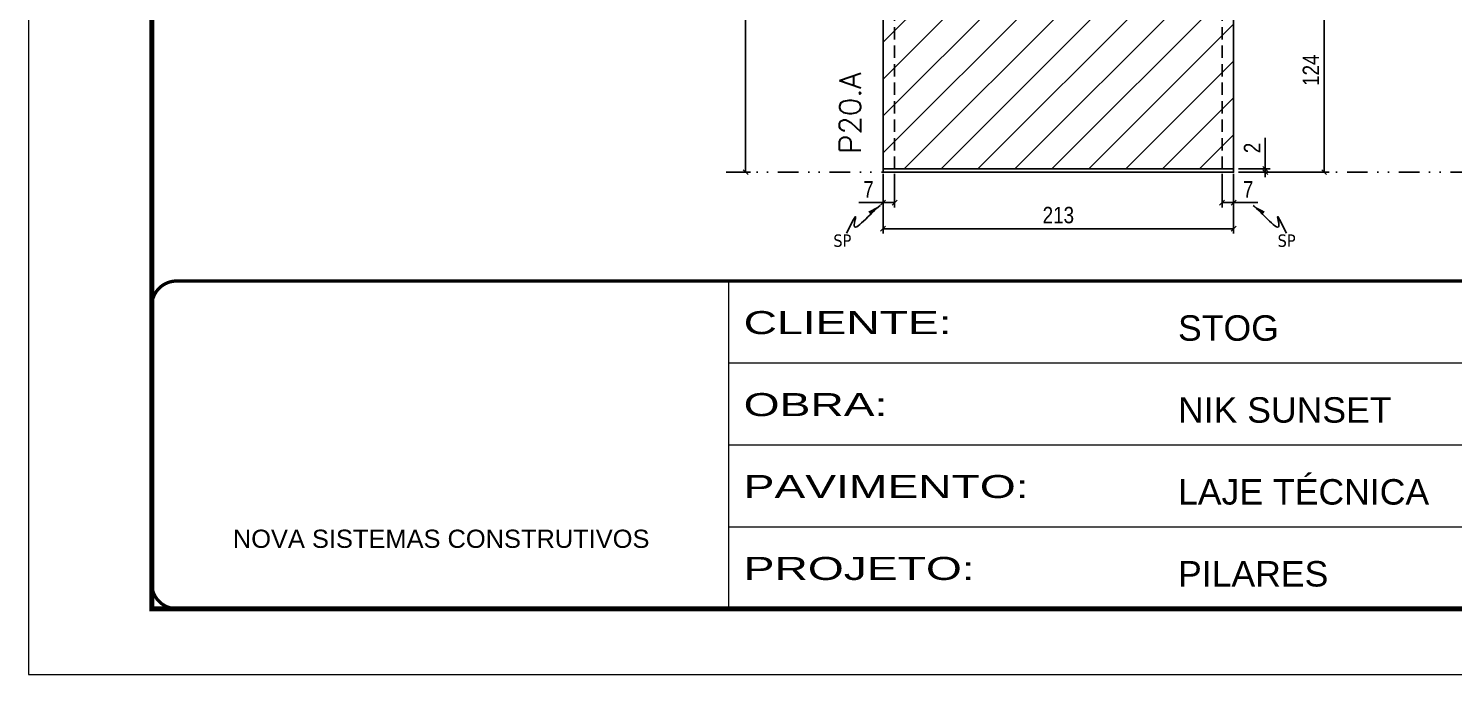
# Model space of a CAD drawing. Extents: x 808 to 7089, y -98 to 17032.
# Drawn here: x 2407 to 3273, y 10240 to 10632 of the extents above; entities that cross this region are included whole.
import ezdxf

# ---------------------------------------------------------------- set-up
doc = ezdxf.new("R2010")
doc.units = 0
for name, pattern in [('CONTINUO', [0]), ('DASHED', [0.75, 0.5, -0.25]), ('DIVIDE2', [0.625, 0.25, -0.125, 0, -0.125, 0, -0.125]), ('HIDDEN', [0.375, 0.25, -0.125])]:
    doc.linetypes.add(name, pattern=pattern)
for name, color, linetype in [('COTA', 241, 'Continuous'), ('Nível', 160, 'Continuous'), ('Painéis', 200, 'Continuous'), ('Sarrafo de Pressão', 42, 'HIDDEN'), ('texto', 7, 'Continuous')]:
    doc.layers.add(name, color=color, linetype=linetype)
for name, color, linetype, lineweight in [('Folhas', 255, 'Continuous', 9), ('REAPROVEITAMENTO', 251, 'Continuous', 9), ('SARRAFO DE PRESSAO', 251, 'DASHED', 9), ('Texto Seção', 7, 'Continuous', 15)]:
    doc.layers.add(name, color=color, linetype=linetype, lineweight=lineweight)
doc.styles.add('ARIAL', font='arial.ttf')
doc.styles.add('COTA TECNICA', font='techl___.ttf', dxfattribs={"height": 10})
doc.styles.add('COTA TECNICA-50', font='techl___.ttf', dxfattribs={"height": 10})
doc.styles.add('REGUA-120', font='ROMANS.shx', dxfattribs={"height": 15})
doc.styles.get("Standard").update_dxf_attribs({"font": 'arial.ttf'})
doc.styles.add('Tecnologia', font='')
doc.styles.get('Tecnologia').set_extended_font_data('Forgotten Futurist')
doc.dimstyles.new('COTA PAINEL-50', dxfattribs={"dimtxt": 10, "dimasz": 3, "dimexe": 3, "dimexo": 3, "dimgap": 3, "dimtad": 1, "dimdec": 1, "dimzin": 12, "dimdsep": 46, "dimtxsty": 'COTA TECNICA-50', "dimblk1": 'OBLIQUE', "dimblk2": 'OBLIQUE', "dimsah": 1, "dimcen": 0.9, "dimclrd": 4, "dimclre": 4, "dimclrt": 240, "dimadec": 1, "dimazin": 3, "dimtfac": 1, "dimtdec": 1, "dimtmove": 0, "dimatfit": 3, "dimfxl": 1, "dimtolj": 1, "dimtzin": 12, "dimarcsym": 0})
doc.dimstyles.new('PAINEL', dxfattribs={"dimtxt": 10, "dimasz": 3, "dimexe": 3, "dimexo": 3, "dimgap": 3, "dimtad": 1, "dimdec": 1, "dimzin": 12, "dimdsep": 46, "dimtxsty": 'COTA TECNICA', "dimblk1": 'OBLIQUE', "dimblk2": 'OBLIQUE', "dimsah": 1, "dimcen": 0.9, "dimclrd": 4, "dimclre": 4, "dimclrt": 240, "dimadec": 1, "dimazin": 3, "dimtfac": 1, "dimtdec": 1, "dimtmove": 0, "dimatfit": 3, "dimfxl": 1, "dimtolj": 1, "dimtzin": 12, "dimarcsym": 0})
doc.dimstyles.get("Standard").update_dxf_attribs({"dimtxt": 0.18, "dimasz": 0.18, "dimexe": 0.18, "dimexo": 0.0625, "dimgap": 0.09, "dimtad": 0, "dimtih": 1, "dimtoh": 1, "dimdec": 4, "dimzin": 0, "dimdsep": 46, "dimtxsty": 'Standard', "dimcen": 0.09, "dimadec": 0, "dimazin": 0, "dimtfac": 1, "dimtdec": 4, "dimtofl": 0, "dimtmove": 0, "dimatfit": 3, "dimfxl": 1, "dimtolj": 1, "dimtzin": 0, "dimarcsym": 0})

# ---------------------------------------------------------------- blocks, each defined once
blk = doc.blocks.new('9999999999')
at = {"color": 30, "linetype": 'CONTINUO'}
for p, q in [((98564.56, 34230.21), (98564.56, 34429.45)), ((98564.56, 34379.64), (99583.98, 34379.64)), ((98564.56, 34329.83), (99487.98, 34329.83)), ((98564.56, 34280.02), (99487.98, 34280.02))]:
    blk.add_line(p, q, dxfattribs=at)
at = {"color": 30, "linetype": 'CONTINUO', "const_width": 2}
blk.add_lwpolyline([(99583.98, 34230.21), (99583.98, 34414.45, 0.414214), (99568.98, 34429.45), (98228.98, 34429.45, 0.414214), (98213.98, 34414.45), (98213.98, 34245.21, 0.414214), (98228.98, 34230.21), (99583.98, 34230.21)], format="xyb", dxfattribs=at)
at = {"layer": 'Folhas'}
blk.add_lwpolyline([(98138.98, 34190.21), (99623.98, 34190.21), (99623.98, 35240.21), (98138.98, 35240.21)], close=True, dxfattribs=at)
at = {"layer": 'Folhas', "color": 30, "const_width": 3}
blk.add_lwpolyline([(98213.98, 34230.21), (99583.98, 34230.21), (99583.98, 35200.21), (98213.98, 35200.21)], close=True, dxfattribs=at)
at = {"color": 7, "linetype": 'Continuous', "ltscale": 5, "style": 'ARIAL'}
for s, height, p in [('STOG', 15.483, (98837.68, 34393.13)), ('NIK SUNSET', 15.483, (98837.68, 34343.32)), ('LAJE TÉCNICA', 15.4829, (98837.68, 34293.51)), ('NOVA SISTEMAS CONSTRUTIVOS', 11.0592, (98263.19, 34267.21)), ('PILARES', 15.483, (98837.68, 34243.7))]:
    blk.add_text(s, height=height, dxfattribs=at).set_placement(p)
at = {"layer": 'Folhas', "color": 7, "style": 'Tecnologia', "width": 1.5}
for s, p in [('CLIENTE:', (98573.65, 34397.17)), ('OBRA:', (98573.65, 34347.31)), ('PAVIMENTO:', (98573.65, 34297.5)), ('PROJETO:', (98573.65, 34247.69))]:
    blk.add_text(s, height=14, dxfattribs=at).set_placement(p)
blk = doc.blocks.new('_Oblique')
at = {"color": 0, "linetype": 'ByBlock', "lineweight": -2}
blk.add_line((-0.5, -0.5), (0.5, 0.5), dxfattribs=at)
blk = doc.blocks.new('*D717')
at = {"layer": 'COTA', "color": 4, "lineweight": -2, "transparency": 16777216}
for p, q in [((2833.71, 10831.02), (2845.57, 10831.02)), ((2842.57, 10545.02), (2842.57, 10831.02)), ((2833.71, 10545.02), (2845.57, 10545.02))]:
    blk.add_line(p, q, dxfattribs=at)
at = {"layer": 'Defpoints', "color": 0, "transparency": 16777216}
for p in [(2830.71, 10831.02), (2842.57, 10831.02), (2830.71, 10545.02)]:
    blk.add_point(p, dxfattribs=at)
at = {"layer": 'COTA', "color": 4, "lineweight": -2, "transparency": 16777216, "xscale": 3, "yscale": 3, "zscale": 3}
for p, rotation in [((2842.57, 10831.02), 90), ((2842.57, 10545.02), 270)]:
    blk.add_blockref('_Oblique', p, dxfattribs=dict(at, rotation=rotation))
at = {"layer": 'COTA', "color": 240, "transparency": 16777216, "insert": (2834.44, 10688.02), "char_height": 10, "attachment_point": 5, "rotation": 90, "style": 'COTA TECNICA-50'}
blk.add_mtext('\\A1;286', dxfattribs=at)
blk = doc.blocks.new('*D699')
at = {"layer": 'COTA', "color": 4, "lineweight": -2, "transparency": 16777216}
for p, q in [((2926.12, 10544.02), (2926.12, 10507.65)), ((3139.12, 10544.02), (3139.12, 10507.65)), ((3139.12, 10510.65), (2926.12, 10510.65))]:
    blk.add_line(p, q, dxfattribs=at)
at = {"layer": 'Defpoints', "color": 0, "transparency": 16777216}
for p in [(2926.12, 10547.02), (3139.12, 10547.02), (2926.12, 10510.65)]:
    blk.add_point(p, dxfattribs=at)
at = {"layer": 'COTA', "color": 4, "lineweight": -2, "transparency": 16777216, "xscale": 3, "yscale": 3, "zscale": 3, "rotation": 180}
blk.add_blockref('_Oblique', (2926.12, 10510.65), dxfattribs=at)
at = {"layer": 'COTA', "color": 4, "lineweight": -2, "transparency": 16777216, "xscale": 3, "yscale": 3, "zscale": 3}
blk.add_blockref('_Oblique', (3139.12, 10510.65), dxfattribs=at)
at = {"layer": 'COTA', "color": 240, "transparency": 16777216, "insert": (3032.62, 10518.87), "char_height": 10, "attachment_point": 5, "style": 'COTA TECNICA'}
blk.add_mtext('\\A1;213', dxfattribs=at)
blk = doc.blocks.new('*D700')
at = {"layer": 'COTA', "color": 4, "lineweight": -2, "transparency": 16777216}
for p, q in [((3132.12, 10544.02), (3132.12, 10523.5)), ((3139.12, 10542.02), (3139.12, 10523.5)), ((3132.12, 10526.5), (3139.12, 10526.5)), ((3139.12, 10526.5), (3153.85, 10526.5))]:
    blk.add_line(p, q, dxfattribs=at)
at = {"layer": 'Defpoints', "color": 0, "transparency": 16777216}
for p in [(3132.12, 10547.02), (3139.12, 10545.02), (3139.12, 10526.5)]:
    blk.add_point(p, dxfattribs=at)
at = {"layer": 'COTA', "color": 4, "lineweight": -2, "transparency": 16777216, "xscale": 3, "yscale": 3, "zscale": 3, "rotation": 180}
blk.add_blockref('_Oblique', (3132.12, 10526.5), dxfattribs=at)
at = {"layer": 'COTA', "color": 4, "lineweight": -2, "transparency": 16777216, "xscale": 3, "yscale": 3, "zscale": 3}
blk.add_blockref('_Oblique', (3139.12, 10526.5), dxfattribs=at)
at = {"layer": 'COTA', "color": 240, "transparency": 16777216, "insert": (3147.99, 10534.58), "char_height": 10, "attachment_point": 5, "style": 'COTA TECNICA-50'}
blk.add_mtext('\\A1;7', dxfattribs=at)
blk = doc.blocks.new('*D676')
at = {"layer": 'COTA', "color": 4, "lineweight": -2, "transparency": 16777216}
for p, q in [((2926.12, 10542.02), (2926.12, 10523.5)), ((2933.12, 10544.02), (2933.12, 10523.5)), ((2926.12, 10526.5), (2911.39, 10526.5)), ((2933.12, 10526.5), (2926.12, 10526.5))]:
    blk.add_line(p, q, dxfattribs=at)
at = {"layer": 'Defpoints', "color": 0, "transparency": 16777216}
for p in [(2926.12, 10545.02), (2933.12, 10547.02), (2926.12, 10526.5)]:
    blk.add_point(p, dxfattribs=at)
at = {"layer": 'COTA', "color": 4, "lineweight": -2, "transparency": 16777216, "xscale": 3, "yscale": 3, "zscale": 3, "rotation": 180}
blk.add_blockref('_Oblique', (2926.12, 10526.5), dxfattribs=at)
at = {"layer": 'COTA', "color": 4, "lineweight": -2, "transparency": 16777216, "xscale": 3, "yscale": 3, "zscale": 3}
blk.add_blockref('_Oblique', (2933.12, 10526.5), dxfattribs=at)
at = {"layer": 'COTA', "color": 240, "transparency": 16777216, "insert": (2917.25, 10534.58), "char_height": 10, "attachment_point": 5, "style": 'COTA TECNICA-50'}
blk.add_mtext('\\A1;7', dxfattribs=at)
blk = doc.blocks.new('*D677')
at = {"layer": 'COTA', "color": 4, "linetype": 'ByBlock', "lineweight": -2, "transparency": 16777216}
for p, q in [((3142.12, 10669.02), (3197.2, 10669.02)), ((3194.2, 10545.02), (3194.2, 10669.02)), ((3142.12, 10545.02), (3197.2, 10545.02))]:
    blk.add_line(p, q, dxfattribs=at)
at = {"layer": 'Defpoints', "color": 0, "linetype": 'ByBlock', "transparency": 16777216}
for p in [(3139.12, 10669.02), (3194.2, 10669.02), (3139.12, 10545.02)]:
    blk.add_point(p, dxfattribs=at)
at = {"layer": 'COTA', "color": 4, "linetype": 'ByBlock', "lineweight": -2, "transparency": 16777216, "xscale": 3, "yscale": 3, "zscale": 3}
for p, rotation in [((3194.2, 10669.02), 90), ((3194.2, 10545.02), 270)]:
    blk.add_blockref('_Oblique', p, dxfattribs=dict(at, rotation=rotation))
at = {"layer": 'COTA', "color": 240, "linetype": 'ByBlock', "transparency": 16777216, "insert": (3186.13, 10607.02), "char_height": 10, "attachment_point": 5, "rotation": 90, "style": 'COTA TECNICA'}
blk.add_mtext('\\A1;124', dxfattribs=at)
blk = doc.blocks.new('*D678')
at = {"layer": 'COTA', "color": 4, "lineweight": -2, "transparency": 16777216}
for p, q in [((3158.38, 10547.02), (3158.38, 10565.82)), ((3142.12, 10547.02), (3161.38, 10547.02)), ((3142.12, 10545.02), (3161.38, 10545.02)), ((3158.38, 10545.02), (3158.38, 10547.02)), ((3158.38, 10545.02), (3158.38, 10542.02))]:
    blk.add_line(p, q, dxfattribs=at)
at = {"layer": 'Defpoints', "color": 0, "transparency": 16777216}
for p in [(3139.12, 10547.02), (3139.12, 10545.02), (3158.38, 10545.02)]:
    blk.add_point(p, dxfattribs=at)
at = {"layer": 'COTA', "color": 4, "lineweight": -2, "transparency": 16777216, "xscale": 3, "yscale": 3, "zscale": 3}
for p, rotation in [((3158.38, 10547.02), 270), ((3158.38, 10545.02), 90)]:
    blk.add_blockref('_Oblique', p, dxfattribs=dict(at, rotation=rotation))
at = {"layer": 'COTA', "color": 240, "transparency": 16777216, "insert": (3150.38, 10559.76), "char_height": 10, "attachment_point": 5, "rotation": 90, "style": 'COTA TECNICA-50'}
blk.add_mtext('\\A1;2', dxfattribs=at)
blk = doc.blocks.new('*D679')
at = {"layer": 'COTA', "color": 4, "linetype": 'ByBlock', "lineweight": -2, "transparency": 16777216}
for p, q in [((3142.12, 10669.02), (3197.2, 10669.02)), ((3194.2, 10545.02), (3194.2, 10669.02)), ((3142.12, 10545.02), (3197.2, 10545.02))]:
    blk.add_line(p, q, dxfattribs=at)
at = {"layer": 'Defpoints', "color": 0, "linetype": 'ByBlock', "transparency": 16777216}
for p in [(3139.12, 10669.02), (3194.2, 10669.02), (3139.12, 10545.02)]:
    blk.add_point(p, dxfattribs=at)
at = {"layer": 'COTA', "color": 4, "linetype": 'ByBlock', "lineweight": -2, "transparency": 16777216, "xscale": 3, "yscale": 3, "zscale": 3}
for p, rotation in [((3194.2, 10669.02), 90), ((3194.2, 10545.02), 270)]:
    blk.add_blockref('_Oblique', p, dxfattribs=dict(at, rotation=rotation))
at = {"layer": 'COTA', "color": 240, "linetype": 'ByBlock', "transparency": 16777216, "insert": (3186.13, 10607.02), "char_height": 10, "attachment_point": 5, "rotation": 90, "style": 'COTA TECNICA'}
blk.add_mtext('\\A1;124', dxfattribs=at)

msp = doc.modelspace()

# ---------------------------------------------------------------- hatches: boundary and pattern name
at = {"layer": 'REAPROVEITAMENTO', "linetype": 'ByBlock'}
h = msp.add_hatch(dxfattribs=at)
h.set_pattern_fill('ANSI31', color=256, scale=5, style=2)
h.set_pattern_definition([(45, (-660.055, 1492.612), (-11.22532, 11.22532), [])])
h.paths.add_polyline_path([(3139.12, 10813.02), (2926.12, 10813.02), (2926.12, 10547.02), (3139.12, 10547.02)])

# ---------------------------------------------------------------- linework, layer by layer
at = {"layer": 'Nível', "color": 4, "linetype": 'DIVIDE2', "ltscale": 50}
msp.add_line((2830.71, 10545.02), (3851.67, 10545.02), dxfattribs=at)
at = {"layer": 'Painéis'}
for points in [[(2926.12, 10669.02), (3139.12, 10669.02), (3139.12, 10547.02), (2926.12, 10547.02)], [(2926.12, 10545.02), (3139.12, 10545.02), (3139.12, 10547.02), (2926.12, 10547.02)]]:
    msp.add_lwpolyline(points, close=True, dxfattribs=at)
at = {"layer": 'Sarrafo de Pressão', "ltscale": 30}
for p, q in [((2933.12, 10547.02), (2933.12, 10669.02)), ((3132.12, 10547.02), (3132.12, 10669.02))]:
    msp.add_line(p, q, dxfattribs=at)

# ---------------------------------------------------------------- block references
at = {"layer": 'SARRAFO DE PRESSAO', "color": 6, "linetype": 'ByBlock'}
msp.add_blockref('9999999999', (-95732.31, -23950.6), dxfattribs=at)

# ---------------------------------------------------------------- texts
at = {"layer": 'texto', "color": 0, "char_height": 7.5, "attachment_point": 5}
for insert in [(2901.34, 10503.34), (3171.37, 10503.34)]:
    msp.add_mtext('{\\fTahoma|b0|i0|c0|p34;\\C4;SP}', dxfattribs=dict(at, insert=insert))
at = {"layer": 'Texto Seção', "insert": (2912.65, 10556.27), "char_height": 13, "width": 285.3299, "attachment_point": 7, "rotation": 90, "style": 'REGUA-120'}
msp.add_mtext('P20.A', dxfattribs=at)

# ---------------------------------------------------------------- dimensions: what is measured, and where the dimension line sits
at = {"layer": 'COTA'}
for base, p1, p2, angle, picture, middle in [((2842.57, 10831.02), (2830.71, 10545.02), (2830.71, 10831.02), 90, '*D717', (2834.44, 10688.02)), ((2926.12, 10526.5), (2933.12, 10547.02), (2926.12, 10545.02), 180, '*D676', (2917.25, 10534.58))]:
    dim = msp.add_linear_dim(base=base, p1=p1, p2=p2, angle=angle, dimstyle='COTA PAINEL-50', dxfattribs=at)
    dim.commit()
    dim.dimension.update_dxf_attribs({"geometry": picture, "text_midpoint": middle})
at = {"layer": 'COTA', "linetype": 'ByBlock'}
for picture in ['*D677', '*D679']:
    dim = msp.add_aligned_dim(p1=(3139.12, 10545.02), p2=(3139.12, 10669.02), distance=-55.08, dimstyle='PAINEL', dxfattribs=at)
    dim.commit()
    dim.dimension.update_dxf_attribs({"geometry": picture, "text_midpoint": (3186.13, 10607.02)})
at = {"layer": 'COTA'}
dim = msp.add_linear_dim(base=(3158.38, 10545.02), p1=(3139.12, 10547.02), p2=(3139.12, 10545.02), angle=90, dimstyle='COTA PAINEL-50', dxfattribs=at)
dim.commit()
dim.dimension.update_dxf_attribs({"geometry": '*D678', "text_midpoint": (3158.38, 10559.76), "dimtype": 160})
dim = msp.add_linear_dim(base=(2926.12, 10510.65), p1=(3139.12, 10547.02), p2=(2926.12, 10547.02), angle=180, dimstyle='PAINEL', override={"dimarcsym": 2}, dxfattribs=at)
dim.commit()
dim.dimension.update_dxf_attribs({"geometry": '*D699', "text_midpoint": (3032.62, 10518.87)})
dim = msp.add_linear_dim(base=(3139.12, 10526.5), p1=(3132.12, 10547.02), p2=(3139.12, 10545.02), dimstyle='COTA PAINEL-50', dxfattribs=at)
dim.commit()
dim.dimension.update_dxf_attribs({"geometry": '*D700', "text_midpoint": (3147.99, 10534.58)})

# ---------------------------------------------------------------- leaders
at = {"layer": 'COTA', "path_type": 1}
for points in [[(2924.29, 10524.83), (2908.51, 10513), (2909.43, 10517.81), (2903.88, 10508.03)], [(3150.95, 10524.83), (3166.73, 10513), (3165.81, 10517.81), (3171.36, 10508.03)]]:
    msp.add_leader(points, dimstyle='Standard', override={"dimasz": 8}, dxfattribs=at)

doc.saveas('drawing.dxf')
